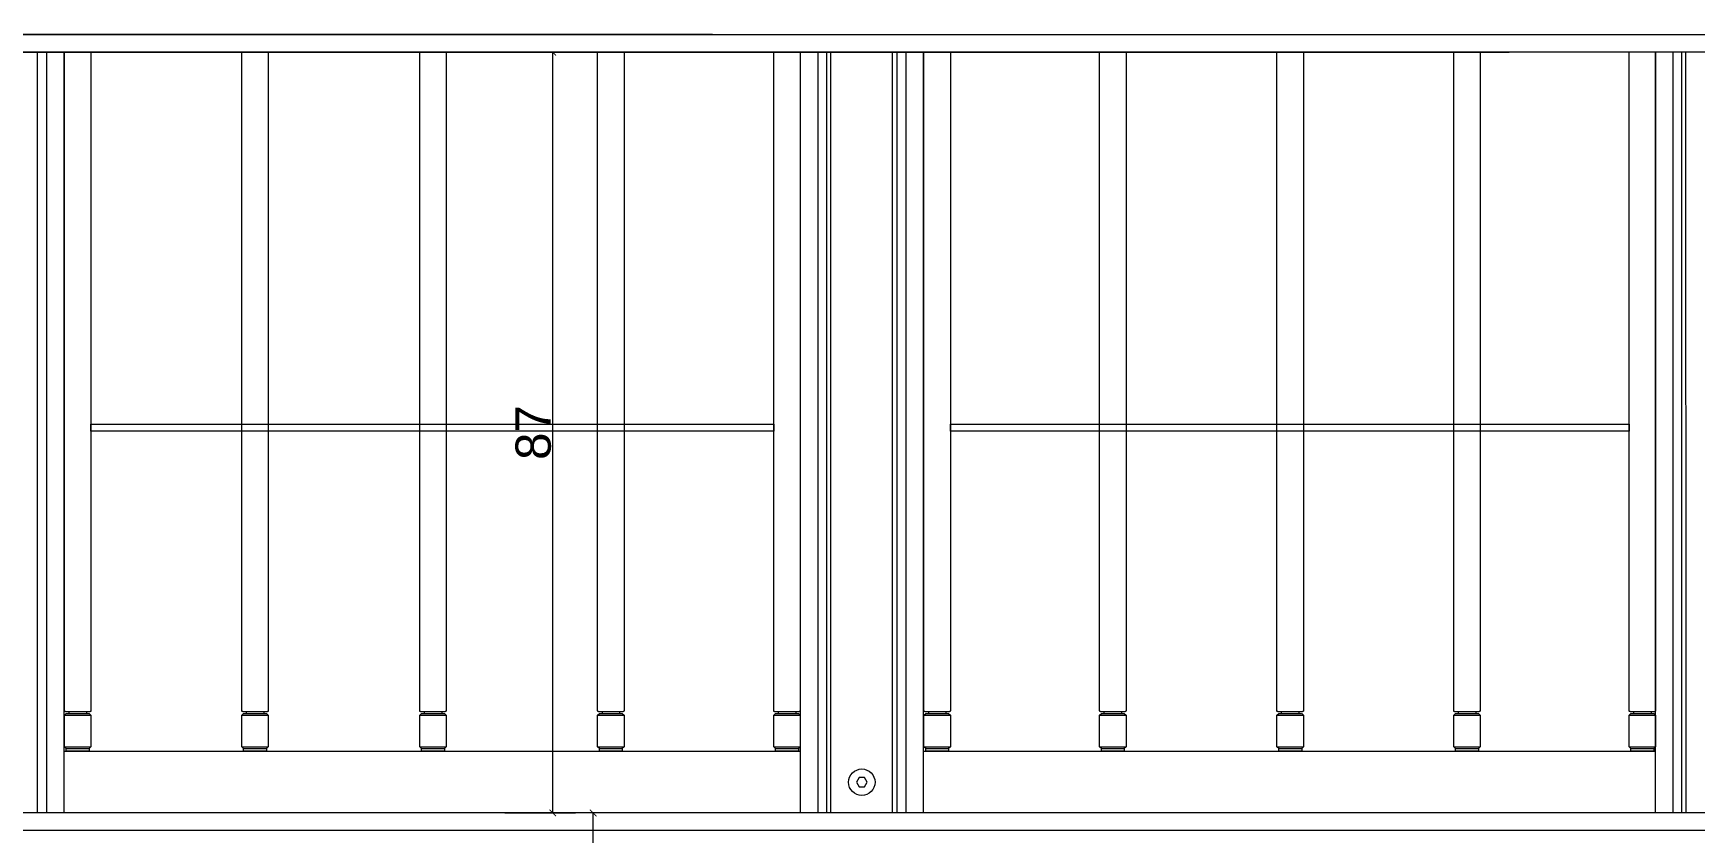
# Model space of a CAD drawing. Header units: millimetres. Extents: x 29001 to 40804, y -8833 to -5892.
# Drawn here: x 33163.9 to 33352.4, y -7012.4 to -6921.7 of the extents above; entities that cross this region are included whole.
import ezdxf
from ezdxf import colors
from ezdxf.entities.mleader import LeaderData, LeaderLine
from ezdxf.math import Vec2, Vec3

# ---------------------------------------------------------------- set-up
doc = ezdxf.new("R2010")
doc.units = ezdxf.units.MM
doc.layers.get('0').update_dxf_attribs({"lineweight": 0})
doc.layers.get('Defpoints').update_dxf_attribs({"lineweight": 0})
for name, color, linetype, lineweight in [('wipeout', 254, 'Continuous', 0), ('xxx_Auto_Duvar_Duvar Gorunus 01', 253, 'Continuous', 0), ('xxx_Auto_Kaplama_Ahşap', 34, 'Continuous', 0), ('xxx_Auto_Kaplama_Cam', 190, 'Continuous', 0), ('xxx_Auto_Kaplama_Mermer', 23, 'Continuous', 0), ('xxx_Auto_Kaplama_Mermer Tarama', 45, 'Continuous', 0), ('xxx_Auto_Konstruksiyon_Metal', 141, 'Continuous', 0), ('xxx_Auto_Mobilya_Metal', 132, 'Continuous', 0), ('xxx_Auto_Olcu_Ic', 33, 'Continuous', 0), ('xxx_Auto_Yardimci_Yazi', 7, 'Continuous', 0)]:
    doc.layers.add(name, color=color, linetype=linetype, lineweight=lineweight)
doc.styles.add('AUTOBAN', font='')
doc.styles.add('narrow', font='ARIALN.TTF', dxfattribs={"height": 4})
doc.styles.get('AUTOBAN').set_extended_font_data('Helvetica Normal Tr')
doc.dimstyles.new('AUTO_DIM_1-20', dxfattribs={"dimtxt": 4, "dimasz": 0.75, "dimexe": 2, "dimexo": 10, "dimgap": 0.2, "dimtad": 1, "dimdec": 0, "dimrnd": 0.5, "dimdsep": 46, "dimtxsty": 'AUTOBAN', "dimblk": 'ARCHTICK', "dimcen": 2, "dimclrd": 256, "dimclre": 256, "dimclrt": 256, "dimadec": 0, "dimazin": 0, "dimtfac": 1, "dimtdec": 0, "dimtix": 1, "dimtofl": 0, "dimtmove": 1, "dimatfit": 3, "dimfxl": 1, "dimtolj": 1, "dimtzin": 0, "dimlwd": -1, "dimlwe": -1, "dimarcsym": 0})

# ---------------------------------------------------------------- blocks, each defined once
blk = doc.blocks.new('havşabaş')
at = {"linetype": 'Continuous'}
blk.add_wipeout([(0, 1.5), (-0.09, 1.5), (-0.19, 1.49), (-0.28, 1.47), (-0.37, 1.45), (-0.46, 1.43), (-0.55, 1.39), (-0.64, 1.36), (-0.72, 1.31), (-0.8, 1.27), (-0.88, 1.21), (-0.96, 1.16), (-1.03, 1.09), (-1.09, 1.03), (-1.16, 0.96), (-1.21, 0.88), (-1.27, 0.8), (-1.31, 0.72), (-1.36, 0.64), (-1.39, 0.55), (-1.43, 0.46), (-1.45, 0.37), (-1.47, 0.28), (-1.49, 0.19), (-1.5, 0.09), (-1.5, 0), (-1.5, -0.09), (-1.49, -0.19), (-1.47, -0.28), (-1.45, -0.37), (-1.43, -0.46), (-1.39, -0.55), (-1.36, -0.64), (-1.31, -0.72), (-1.27, -0.8), (-1.21, -0.88), (-1.16, -0.96), (-1.09, -1.03), (-1.03, -1.09), (-0.96, -1.16), (-0.88, -1.21), (-0.8, -1.27), (-0.72, -1.31), (-0.64, -1.36), (-0.55, -1.39), (-0.46, -1.43), (-0.37, -1.45), (-0.28, -1.47), (-0.19, -1.49), (-0.09, -1.5), (0, -1.5), (0.09, -1.5), (0.19, -1.49), (0.28, -1.47), (0.37, -1.45), (0.46, -1.43), (0.55, -1.39), (0.64, -1.36), (0.72, -1.31), (0.8, -1.27), (0.88, -1.21), (0.96, -1.16), (1.03, -1.09), (1.09, -1.03), (1.16, -0.96), (1.21, -0.88), (1.27, -0.8), (1.31, -0.72), (1.36, -0.64), (1.39, -0.55), (1.43, -0.46), (1.45, -0.37), (1.47, -0.28), (1.49, -0.19), (1.5, -0.09), (1.5, 0), (1.5, 0.09), (1.49, 0.19), (1.47, 0.28), (1.45, 0.37), (1.43, 0.46), (1.39, 0.55), (1.36, 0.64), (1.31, 0.72), (1.27, 0.8), (1.21, 0.88), (1.16, 0.96), (1.09, 1.03), (1.03, 1.09), (0.96, 1.16), (0.88, 1.21), (0.8, 1.27), (0.72, 1.31), (0.64, 1.36), (0.55, 1.39), (0.46, 1.43), (0.37, 1.45), (0.28, 1.47), (0.19, 1.49), (0.09, 1.5)], dxfattribs=at).dxf.layer = 'wipeout'
at = {"layer": 'xxx_Auto_Konstruksiyon_Metal', "linetype": 'Continuous'}
blk.add_lwpolyline([(-0.3, 0.52), (-0.6, 0), (-0.3, -0.52), (0.3, -0.52), (0.6, 0), (0.3, 0.52)], close=True, dxfattribs=at)
blk.add_circle((0, 0), 1.5, dxfattribs=at)
blk = doc.blocks.new('dıuherf')
at = {"layer": 'xxx_Auto_Mobilya_Metal', "color": 253, "true_color": 0xa3a4a2}
for p, q in [((-1.3, 183.7), (-1.5, 183.5)), ((-1.5, 183.5), (-1.5, 179.9)), ((-1.3, 184), (-1.3, 183.7)), ((-1.3, 183.7), (1.3, 183.7)), ((1.3, 183.7), (1.3, 184)), ((1.5, 183.5), (1.3, 183.7)), ((1.5, 179.9), (1.5, 183.5)), ((-1.5, 179.9), (-1.3, 179.7)), ((-1.5, 179.4), (-1.5, 92)), ((-1.4, 179.5), (1.4, 179.5)), ((-1, 179.5), (-1, 179.7)), ((1, 179.5), (1, 179.7)), ((1.3, 179.7), (1.5, 179.9)), ((1.5, 92), (1.5, 179.4)), ((-1.5, 4.6), (-1.5, 92)), ((1.5, 92), (1.5, 4.6)), ((-1.5, 4.1), (-1.3, 4.3)), ((-1.5, 0.5), (-1.5, 4.1)), ((-1.4, 4.5), (1.4, 4.5)), ((-1, 4.5), (-1, 4.3)), ((1, 4.5), (1, 4.3)), ((1.3, 4.3), (1.5, 4.1)), ((1.5, 4.1), (1.5, 0.5)), ((-1.3, 0.3), (-1.5, 0.5)), ((-1.3, 0), (-1.3, 0.3)), ((-1.3, 0.3), (1.3, 0.3)), ((1.5, 0.5), (1.3, 0.3)), ((1.3, 0.3), (1.3, 0))]:
    blk.add_line(p, q, dxfattribs=at)
for points in [[(-1.5, 183.5), (-1.5, 183.5), (-1.5, 183.5), (-1.48, 183.5), (0.02, 183.5), (1.45, 183.5), (1.5, 183.5)], [(-1.5, 179.9), (-1.5, 179.9), (-1.5, 179.9), (-1.48, 179.9), (0.02, 179.9), (1.45, 179.9), (1.5, 179.9)], [(-1.5, 4.1), (-1.5, 4.1), (-1.5, 4.1), (-1.48, 4.1), (0.02, 4.1), (1.45, 4.1), (1.5, 4.1)], [(-1.5, 0.5), (-1.5, 0.5), (-1.5, 0.5), (-1.48, 0.5), (0.02, 0.5), (1.45, 0.5), (1.5, 0.5)]]:
    blk.add_rational_spline(points, [0.982266230892, 0.990847086912, 1, 0.707106781187, 1, 0.716259694274, 0.982266230892], degree=2, knots=[1.978172, 1.978172, 1.978172, 2.041984, 2.041984, 4.083967, 4.083967, 6.062139, 6.062139, 6.062139], dxfattribs=at)
for points, knots in [([(1.3, 184), (1.31, 184), (1.17, 184), (0.93, 184), (0.69, 184), (0.35, 184), (0.01, 184), (-0.33, 184), (-0.67, 184), (-0.91, 184), (-1.15, 184), (-1.3, 184), (-1.3, 184)], [-6.125951, -6.125951, -6.125951, -6.125951, -5.104959, -5.104959, -5.104959, -4.083967, -4.083967, -4.083967, -3.062976, -3.062976, -3.062976, -2.041984, -2.041984, -2.041984, -2.041984]), ([(-1.3, 183.7), (-1.3, 183.7), (-1.3, 183.7), (-1.3, 183.7), (-1.3, 183.7), (-1.3, 183.7), (-1.3, 183.7)], [-2.0929475, -2.0929475, -2.0929475, -2.0929475, -2.0419837, -2.0419837, -2.0419837, -1.9781717, -1.9781717, -1.9781717, -1.9781717]), ([(-1.4, 179.5), (-1.41, 179.5), (-1.42, 179.5), (-1.45, 179.49), (-1.48, 179.46), (-1.5, 179.43), (-1.5, 179.4)], [0, 0, 0, 0, 0.02588, 0.0396533, 0.0784438, 0.15698, 0.15698, 0.15698, 0.15698]), ([(-1.3, 179.7), (-1.3, 179.7), (-1.3, 179.7), (-1.3, 179.7), (-1.3, 179.7), (-1.01, 179.7), (-0.33, 179.7), (0.01, 179.7), (0.35, 179.7), (1.01, 179.7), (1.29, 179.7), (1.3, 179.7)], [1.978172, 1.978172, 1.978172, 1.978172, 2.041984, 2.041984, 2.041984, 3.062976, 4.083967, 4.083967, 4.083967, 5.104959, 6.062139, 6.062139, 6.062139, 6.062139]), ([(1.5, 179.4), (1.5, 179.41), (1.5, 179.42), (1.49, 179.44), (1.47, 179.47), (1.45, 179.49), (1.42, 179.5), (1.41, 179.5), (1.4, 179.5)], [0, 0, 0, 0, 0.019704, 0.0392382, 0.0785361, 0.1173267, 0.1310999, 0.15698, 0.15698, 0.15698, 0.15698]), ([(-1.4, 4.5), (-1.41, 4.5), (-1.42, 4.5), (-1.45, 4.51), (-1.48, 4.54), (-1.5, 4.57), (-1.5, 4.6)], [0, 0, 0, 0, 0.02588, 0.0396533, 0.0784438, 0.15698, 0.15698, 0.15698, 0.15698]), ([(-1.3, 4.3), (-1.3, 4.3), (-1.3, 4.3), (-1.3, 4.3), (-1.3, 4.3), (-1.01, 4.3), (-0.33, 4.3), (0.01, 4.3), (0.35, 4.3), (1.01, 4.3), (1.29, 4.3), (1.3, 4.3)], [1.978172, 1.978172, 1.978172, 1.978172, 2.041984, 2.041984, 2.041984, 3.062976, 4.083967, 4.083967, 4.083967, 5.104959, 6.062139, 6.062139, 6.062139, 6.062139]), ([(1.5, 4.6), (1.5, 4.59), (1.5, 4.58), (1.49, 4.56), (1.47, 4.53), (1.45, 4.51), (1.42, 4.5), (1.41, 4.5), (1.4, 4.5)], [0, 0, 0, 0, 0.019704, 0.0392382, 0.0785361, 0.1173267, 0.1310999, 0.15698, 0.15698, 0.15698, 0.15698]), ([(-1.3, 0.3), (-1.3, 0.3), (-1.3, 0.3), (-1.3, 0.3), (-1.3, 0.3), (-1.3, 0.3), (-1.3, 0.3)], [-2.0929475, -2.0929475, -2.0929475, -2.0929475, -2.0419837, -2.0419837, -2.0419837, -1.9781717, -1.9781717, -1.9781717, -1.9781717]), ([(1.3, 0), (1.31, 0), (1.17, 0), (0.93, 0), (0.69, 0), (0.35, 0), (0.01, 0), (-0.33, 0), (-0.67, 0), (-0.91, 0), (-1.15, 0), (-1.3, 0), (-1.3, 0)], [-6.125951, -6.125951, -6.125951, -6.125951, -5.104959, -5.104959, -5.104959, -4.083967, -4.083967, -4.083967, -3.062976, -3.062976, -3.062976, -2.041984, -2.041984, -2.041984, -2.041984])]:
    blk.add_open_spline(points, degree=3, knots=knots, dxfattribs=at)
for points in [[(-1.5, 179.5), (-1.5, 179.5), (-1.5, 179.5)], [(-1.5, 4.5), (-1.5, 4.5), (-1.5, 4.5)]]:
    blk.add_rational_spline(points, [0.982266230892, 0.989774485875, 0.997720722747], degree=2, dxfattribs=at)
blk = doc.blocks.new('metal boru')
blk.add_wipeout([(-1.3, 184), (-1.3, 183.7), (-1.5, 183.5), (-1.5, 179.9), (-1.3, 179.7), (-1, 179.7), (-1, 179.5), (-1.4, 179.5), (-1.47, 179.47), (-1.5, 179.4), (-1.5, 4.6), (-1.47, 4.53), (-1.4, 4.5), (-1, 4.5), (-1, 4.3), (-1.3, 4.3), (-1.5, 4.1), (-1.5, 0.5), (-1.3, 0.3), (-1.3, 0), (1.3, 0), (1.3, 0.3), (1.5, 0.5), (1.5, 4.1), (1.3, 4.3), (1, 4.3), (1, 4.5), (1.4, 4.5), (1.44, 4.51), (1.46, 4.52), (1.49, 4.56), (1.5, 4.6), (1.5, 179.4), (1.47, 179.47), (1.4, 179.5), (1, 179.5), (1, 179.7), (1.3, 179.7), (1.5, 179.9), (1.5, 183.5), (1.3, 183.7), (1.3, 184)]).dxf.layer = 'wipeout'
at = {"layer": 'xxx_Auto_Mobilya_Metal'}
for p, q in [((-1.3, 183.7), (-1.5, 183.5)), ((-1.5, 183.5), (-1.5, 179.9)), ((-1.3, 184), (-1.3, 183.7)), ((-1.3, 183.7), (1.3, 183.7)), ((1.3, 183.7), (1.3, 184)), ((1.5, 183.5), (1.3, 183.7)), ((1.5, 179.9), (1.5, 183.5)), ((-1.5, 179.9), (-1.3, 179.7)), ((-1.5, 179.4), (-1.5, 92)), ((-1.4, 179.5), (1.4, 179.5)), ((-1, 179.5), (-1, 179.7)), ((1, 179.5), (1, 179.7)), ((1.3, 179.7), (1.5, 179.9)), ((1.5, 92), (1.5, 179.4)), ((-1.5, 4.6), (-1.5, 92)), ((1.5, 92), (1.5, 4.6)), ((-1.5, 4.1), (-1.3, 4.3)), ((-1.5, 0.5), (-1.5, 4.1)), ((-1.4, 4.5), (1.4, 4.5)), ((-1, 4.5), (-1, 4.3)), ((1, 4.5), (1, 4.3)), ((1.3, 4.3), (1.5, 4.1)), ((1.5, 4.1), (1.5, 0.5)), ((-1.3, 0.3), (-1.5, 0.5)), ((-1.3, 0), (-1.3, 0.3)), ((-1.3, 0.3), (1.3, 0.3)), ((1.5, 0.5), (1.3, 0.3)), ((1.3, 0.3), (1.3, 0))]:
    blk.add_line(p, q, dxfattribs=at)
for points in [[(-1.5, 183.5), (-1.5, 183.5), (-1.5, 183.5), (-1.48, 183.5), (0.02, 183.5), (1.45, 183.5), (1.5, 183.5)], [(-1.5, 179.9), (-1.5, 179.9), (-1.5, 179.9), (-1.48, 179.9), (0.02, 179.9), (1.45, 179.9), (1.5, 179.9)], [(-1.5, 4.1), (-1.5, 4.1), (-1.5, 4.1), (-1.48, 4.1), (0.02, 4.1), (1.45, 4.1), (1.5, 4.1)], [(-1.5, 0.5), (-1.5, 0.5), (-1.5, 0.5), (-1.48, 0.5), (0.02, 0.5), (1.45, 0.5), (1.5, 0.5)]]:
    blk.add_rational_spline(points, [0.982266230892, 0.990847086912, 1, 0.707106781187, 1, 0.716259694274, 0.982266230892], degree=2, knots=[1.978172, 1.978172, 1.978172, 2.041984, 2.041984, 4.083967, 4.083967, 6.062139, 6.062139, 6.062139], dxfattribs=at)
for points, knots in [([(1.3, 184), (1.31, 184), (1.17, 184), (0.93, 184), (0.69, 184), (0.35, 184), (0.01, 184), (-0.33, 184), (-0.67, 184), (-0.91, 184), (-1.15, 184), (-1.3, 184), (-1.3, 184)], [-6.125951, -6.125951, -6.125951, -6.125951, -5.104959, -5.104959, -5.104959, -4.083967, -4.083967, -4.083967, -3.062976, -3.062976, -3.062976, -2.041984, -2.041984, -2.041984, -2.041984]), ([(-1.3, 183.7), (-1.3, 183.7), (-1.3, 183.7), (-1.3, 183.7), (-1.3, 183.7), (-1.3, 183.7), (-1.3, 183.7)], [-2.0929475, -2.0929475, -2.0929475, -2.0929475, -2.0419837, -2.0419837, -2.0419837, -1.9781717, -1.9781717, -1.9781717, -1.9781717]), ([(-1.4, 179.5), (-1.41, 179.5), (-1.42, 179.5), (-1.45, 179.49), (-1.48, 179.46), (-1.5, 179.43), (-1.5, 179.4)], [0, 0, 0, 0, 0.02588, 0.0396533, 0.0784438, 0.15698, 0.15698, 0.15698, 0.15698]), ([(-1.3, 179.7), (-1.3, 179.7), (-1.3, 179.7), (-1.3, 179.7), (-1.3, 179.7), (-1.01, 179.7), (-0.33, 179.7), (0.01, 179.7), (0.35, 179.7), (1.01, 179.7), (1.29, 179.7), (1.3, 179.7)], [1.978172, 1.978172, 1.978172, 1.978172, 2.041984, 2.041984, 2.041984, 3.062976, 4.083967, 4.083967, 4.083967, 5.104959, 6.062139, 6.062139, 6.062139, 6.062139]), ([(1.5, 179.4), (1.5, 179.41), (1.5, 179.42), (1.49, 179.44), (1.47, 179.47), (1.45, 179.49), (1.42, 179.5), (1.41, 179.5), (1.4, 179.5)], [0, 0, 0, 0, 0.019704, 0.0392382, 0.0785361, 0.1173267, 0.1310999, 0.15698, 0.15698, 0.15698, 0.15698]), ([(-1.4, 4.5), (-1.41, 4.5), (-1.42, 4.5), (-1.45, 4.51), (-1.48, 4.54), (-1.5, 4.57), (-1.5, 4.6)], [0, 0, 0, 0, 0.02588, 0.0396533, 0.0784438, 0.15698, 0.15698, 0.15698, 0.15698]), ([(-1.3, 4.3), (-1.3, 4.3), (-1.3, 4.3), (-1.3, 4.3), (-1.3, 4.3), (-1.01, 4.3), (-0.33, 4.3), (0.01, 4.3), (0.35, 4.3), (1.01, 4.3), (1.29, 4.3), (1.3, 4.3)], [1.978172, 1.978172, 1.978172, 1.978172, 2.041984, 2.041984, 2.041984, 3.062976, 4.083967, 4.083967, 4.083967, 5.104959, 6.062139, 6.062139, 6.062139, 6.062139]), ([(1.5, 4.6), (1.5, 4.59), (1.5, 4.58), (1.49, 4.56), (1.47, 4.53), (1.45, 4.51), (1.42, 4.5), (1.41, 4.5), (1.4, 4.5)], [0, 0, 0, 0, 0.019704, 0.0392382, 0.0785361, 0.1173267, 0.1310999, 0.15698, 0.15698, 0.15698, 0.15698]), ([(-1.3, 0.3), (-1.3, 0.3), (-1.3, 0.3), (-1.3, 0.3), (-1.3, 0.3), (-1.3, 0.3), (-1.3, 0.3)], [-2.0929475, -2.0929475, -2.0929475, -2.0929475, -2.0419837, -2.0419837, -2.0419837, -1.9781717, -1.9781717, -1.9781717, -1.9781717]), ([(1.3, 0), (1.31, 0), (1.17, 0), (0.93, 0), (0.69, 0), (0.35, 0), (0.01, 0), (-0.33, 0), (-0.67, 0), (-0.91, 0), (-1.15, 0), (-1.3, 0), (-1.3, 0)], [-6.125951, -6.125951, -6.125951, -6.125951, -5.104959, -5.104959, -5.104959, -4.083967, -4.083967, -4.083967, -3.062976, -3.062976, -3.062976, -2.041984, -2.041984, -2.041984, -2.041984])]:
    blk.add_open_spline(points, degree=3, knots=knots, dxfattribs=at)
for points in [[(-1.5, 179.5), (-1.5, 179.5), (-1.5, 179.5)], [(-1.5, 4.5), (-1.5, 4.5), (-1.5, 4.5)]]:
    blk.add_rational_spline(points, [0.982266230892, 0.989774485875, 0.997720722747], degree=2, dxfattribs=at)
blk = doc.blocks.new('ÖN GÖRÜNÜŞ')
at = {"layer": 'xxx_Auto_Kaplama_Ahşap'}
blk.add_lwpolyline([(107410.25, 22515.8), (106894.75, 22515.8)], dxfattribs=at)
at = {"layer": 'xxx_Auto_Kaplama_Mermer'}
blk.add_lwpolyline([(107410.75, 22517.8), (106894.75, 22517.8), (106894.75, 22515.8), (106895.25, 22515.8)], dxfattribs=at)
blk = doc.blocks.new('_Dot')
at = {"color": 0, "linetype": 'ByBlock', "lineweight": -2}
blk.add_line((-0.5, 0), (-1, 0), dxfattribs=at)
at = {"color": 0, "linetype": 'ByBlock', "const_width": 0.5}
blk.add_lwpolyline([(-0.25, 0, 1), (0.25, 0, 1)], format="xyb", close=True, dxfattribs=at)
blk = doc.blocks.new('_ArchTick')
at = {"color": 0, "linetype": 'ByBlock', "const_width": 0.15}
blk.add_lwpolyline([(-0.5, -0.5), (0.5, 0.5)], dxfattribs=at)
blk = doc.blocks.new('*D154')
at = {"layer": 'Defpoints', "color": 0, "transparency": 16777216}
for p in [(33227.43, -7010.16), (33227.43, -7010.16), (33227.43, -7110.16)]:
    blk.add_point(p, dxfattribs=at)
at = {"layer": 'xxx_Auto_Olcu_Ic', "transparency": 16777216}
for p, q in [((33217.43, -7010.16), (33225.43, -7010.16)), ((33227.43, -7110.16), (33227.43, -7010.16)), ((33237.43, -7110.16), (33229.43, -7110.16))]:
    blk.add_line(p, q, dxfattribs=at)
at = {"layer": 'xxx_Auto_Olcu_Ic', "transparency": 16777216, "xscale": 0.75, "yscale": 0.75, "zscale": 0.75}
for p, rotation in [((33227.43, -7010.16), 90), ((33227.43, -7110.16), 270)]:
    blk.add_blockref('_ArchTick', p, dxfattribs=dict(at, rotation=rotation))
at = {"layer": 'xxx_Auto_Olcu_Ic', "transparency": 16777216, "insert": (33225.23, -7060.16), "char_height": 4, "attachment_point": 5, "rotation": 90, "style": 'AUTOBAN'}
blk.add_mtext('\\A1;100', dxfattribs=at)
blk = doc.blocks.new('*D155')
at = {"layer": 'Defpoints', "color": 0, "transparency": 16777216}
for p in [(33222.85, -6923.82), (33227.43, -6923.82, -45.35), (33227.43, -7010.16)]:
    blk.add_point(p, dxfattribs=at)
at = {"layer": 'xxx_Auto_Olcu_Ic', "transparency": 16777216}
for p, q in [((33217.43, -6923.82), (33220.85, -6923.82)), ((33222.85, -7010.16), (33222.85, -6923.82)), ((33217.43, -7010.16), (33220.85, -7010.16))]:
    blk.add_line(p, q, dxfattribs=at)
at = {"layer": 'xxx_Auto_Olcu_Ic', "transparency": 16777216, "xscale": 0.75, "yscale": 0.75, "zscale": 0.75}
for p, rotation in [((33222.85, -6923.82), 90), ((33222.85, -7010.16), 270)]:
    blk.add_blockref('_ArchTick', p, dxfattribs=dict(at, rotation=rotation))
at = {"layer": 'xxx_Auto_Olcu_Ic', "transparency": 16777216, "insert": (33220.65, -6966.99), "char_height": 4, "attachment_point": 5, "rotation": 90, "style": 'AUTOBAN'}
blk.add_mtext('\\A1;87', dxfattribs=at)
blk = doc.blocks.new('*D156')
at = {"layer": 'Defpoints', "color": 0, "transparency": 16777216}
for p in [(33222.85, -6749.96), (33227.43, -6749.96), (33227.43, -6923.82, -45.35)]:
    blk.add_point(p, dxfattribs=at)
at = {"layer": 'xxx_Auto_Olcu_Ic', "transparency": 16777216}
for p, q in [((33217.43, -6749.96), (33220.85, -6749.96)), ((33222.85, -6923.82), (33222.85, -6749.96)), ((33217.43, -6923.82), (33220.85, -6923.82))]:
    blk.add_line(p, q, dxfattribs=at)
at = {"layer": 'xxx_Auto_Olcu_Ic', "transparency": 16777216, "xscale": 0.75, "yscale": 0.75, "zscale": 0.75}
for p, rotation in [((33222.85, -6749.96), 90), ((33222.85, -6923.82), 270)]:
    blk.add_blockref('_ArchTick', p, dxfattribs=dict(at, rotation=rotation))
at = {"layer": 'xxx_Auto_Olcu_Ic', "transparency": 16777216, "insert": (33220.65, -6836.89), "char_height": 4, "attachment_point": 5, "rotation": 90, "style": 'AUTOBAN'}
blk.add_mtext('\\A1;174', dxfattribs=at)
blk = doc.blocks.new('ön gö bard')
blk.add_wipeout([(-315.91, 34.24), (-316, 34.05), (-316, 17), (0, 17), (0, 34.3), (-315.75, 34.3)]).translate(0, 0, 0).dxf.layer = 'wipeout'
for p, q in [((-283.6, 17, -0.02), (-192.07, 17)), ((-231.35, 17), (-83.53, 17)), ((-123, 17), (-194.61, 17)), ((-34.01, 17), (-123, 17))]:
    blk.add_line(p, q)
at = {"layer": 'xxx_Auto_Konstruksiyon_Metal'}
blk.add_line((-173.94, 19, -0.02), (-316, 19), dxfattribs=at)
blk.add_lwpolyline([(-316, 19), (0, 19), (0, 17), (-316, 17)], close=True, dxfattribs=at)

msp = doc.modelspace()

# ---------------------------------------------------------------- linework, layer by layer
at = {"layer": 'xxx_Auto_Duvar_Duvar Gorunus 01', "linetype": 'Continuous'}
for p, q in [((33250.92, -6819.16, 0.8), (33250.92, -7010.16, -7.97)), ((33347.94, -6819.16, 0.8), (33347.94, -7010.16, -7.97))]:
    msp.add_line(p, q, dxfattribs=at)
at = {"layer": 'xxx_Auto_Kaplama_Ahşap'}
for p, q in [((33164.4, -7010.16, -8.46), (33164.4, -6816.16, -4.31)), ((33252.92, -6817.16, 0.83), (33252.92, -7010.16, -7.9)), ((33253.92, -6816.16, 0.84), (33253.92, -7010.16, -7.87)), ((33254.42, -7010.16, -8.7), (33254.42, -6815.66, -4.14)), ((33261.92, -7010.16, -8.79), (33261.92, -6816.16, -4.64)), ((33349.94, -6817.16, 0.83), (33349.94, -7010.16, -7.9)), ((33350.94, -6816.16, 0.84), (33350.94, -7010.16, -7.87)), ((33351.44, -7010.16, -8.7), (33351.43, -6815.66, -4.14)), ((33167.4, -7010.16, -7.88), (33167.4, -6819.07, -0.38)), ((33264.92, -7010.16, -8.21), (33264.92, -6819.07, -0.71))]:
    msp.add_line(p, q, dxfattribs=at)
for points, elevation in [([(33165.4, -6817.16), (33165.4, -7010.16)], -9.29), ([(33261.42, -7010.16), (33261.42, -6815.66)], -9.62), ([(33262.92, -6817.16), (33262.92, -7010.16)], -9.62)]:
    msp.add_lwpolyline(points, dxfattribs=dict(at, elevation=elevation))
for points, elevation in [([(33167.4, -7003.16), (33250.92, -7003.16), (33250.92, -7010.16), (33167.4, -7010.16)], 2.37), ([(33264.92, -7003.16), (33347.94, -7003.16), (33347.94, -7010.16), (33264.92, -7010.16)], -7.94)]:
    msp.add_lwpolyline(points, close=True, dxfattribs=dict(at, elevation=elevation))
at = {"layer": 'xxx_Auto_Kaplama_Mermer Tarama'}
for points, weights in [([(33167.45, -6998.66), (33167.45, -6998.66), (33167.45, -6998.66)], [0.982266230892, 0.989774485875, 0.997720722747]), ([(33167.45, -6999.06), (33167.45, -6999.06), (33167.45, -6999.06)], [0.982266230892, 0.990847086912, 1]), ([(33167.45, -6999.06), (33167.47, -6999.06), (33168.97, -6999.06)], [1, 0.707106781187, 1]), ([(33168.97, -6999.06), (33170.4, -6999.06), (33170.45, -6999.06)], [1, 0.716259694274, 0.982266230892]), ([(33247.92, -6998.66), (33247.92, -6998.66), (33247.92, -6998.66)], [0.982266230892, 0.989774485875, 0.997720722747]), ([(33247.92, -6999.06), (33247.92, -6999.06), (33247.92, -6999.06)], [0.982266230892, 0.990847086912, 1]), ([(33247.92, -6999.06), (33247.94, -6999.06), (33249.44, -6999.06)], [1, 0.707106781187, 1]), ([(33249.44, -6999.06), (33250.87, -6999.06), (33250.92, -6999.06)], [1, 0.716259694274, 0.982266230892]), ([(33264.98, -6998.66), (33264.97, -6998.66), (33264.97, -6998.66)], [0.982266230892, 0.989774485875, 0.997720722747]), ([(33264.98, -6999.06), (33264.97, -6999.06), (33264.97, -6999.06)], [0.982266230892, 0.990847086912, 1]), ([(33264.97, -6999.06), (33264.99, -6999.06), (33266.49, -6999.06)], [1, 0.707106781187, 1]), ([(33266.49, -6999.06), (33267.92, -6999.06), (33267.97, -6999.06)], [1, 0.716259694274, 0.982266230892]), ([(33344.99, -6998.66), (33344.99, -6998.66), (33344.99, -6998.66)], [0.982266230892, 0.989774485875, 0.997720722747]), ([(33344.99, -6999.06), (33344.99, -6999.06), (33344.99, -6999.06)], [0.982266230892, 0.990847086912, 1]), ([(33344.99, -6999.06), (33345, -6999.06), (33346.5, -6999.06)], [1, 0.707106781187, 1]), ([(33346.5, -6999.06), (33347.94, -6999.06), (33347.99, -6999.06)], [1, 0.716259694274, 0.982266230892]), ([(33167.45, -7002.66), (33167.45, -7002.66), (33167.45, -7002.66)], [0.982266230892, 0.990847086912, 1]), ([(33167.45, -7002.66), (33167.47, -7002.66), (33168.97, -7002.66)], [1, 0.707106781187, 1]), ([(33168.97, -7002.66), (33170.4, -7002.66), (33170.45, -7002.66)], [1, 0.716259694274, 0.982266230892]), ([(33247.92, -7002.66), (33247.92, -7002.66), (33247.92, -7002.66)], [0.982266230892, 0.990847086912, 1]), ([(33247.92, -7002.66), (33247.94, -7002.66), (33249.44, -7002.66)], [1, 0.707106781187, 1]), ([(33249.44, -7002.66), (33250.87, -7002.66), (33250.92, -7002.66)], [1, 0.716259694274, 0.982266230892]), ([(33264.98, -7002.66), (33264.97, -7002.66), (33264.97, -7002.66)], [0.982266230892, 0.990847086912, 1]), ([(33264.97, -7002.66), (33264.99, -7002.66), (33266.49, -7002.66)], [1, 0.707106781187, 1]), ([(33266.49, -7002.66), (33267.92, -7002.66), (33267.97, -7002.66)], [1, 0.716259694274, 0.982266230892]), ([(33344.99, -7002.66), (33344.99, -7002.66), (33344.99, -7002.66)], [0.982266230892, 0.990847086912, 1]), ([(33344.99, -7002.66), (33345, -7002.66), (33346.5, -7002.66)], [1, 0.707106781187, 1]), ([(33346.5, -7002.66), (33347.94, -7002.66), (33347.99, -7002.66)], [1, 0.716259694274, 0.982266230892])]:
    msp.add_rational_spline(points, weights, degree=2, dxfattribs=at)
for points in [[(33167.65, -6998.86), (33167.65, -6998.86), (33167.65, -6998.86), (33167.65, -6998.86)], [(33248.12, -6998.86), (33248.12, -6998.86), (33248.12, -6998.86), (33248.12, -6998.86)], [(33265.17, -6998.86), (33265.17, -6998.86), (33265.17, -6998.86), (33265.17, -6998.86)], [(33345.19, -6998.86), (33345.19, -6998.86), (33345.19, -6998.86), (33345.19, -6998.86)], [(33167.65, -7002.86), (33167.65, -7002.86), (33167.65, -7002.86), (33167.65, -7002.86)], [(33167.65, -7002.86), (33167.65, -7002.86), (33167.65, -7002.86), (33167.65, -7002.86)], [(33168.04, -7003.16), (33167.8, -7003.16), (33167.65, -7003.16), (33167.65, -7003.16)], [(33168.97, -7003.16), (33168.63, -7003.16), (33168.29, -7003.16), (33168.04, -7003.16)], [(33169.88, -7003.16), (33169.64, -7003.16), (33169.31, -7003.16), (33168.97, -7003.16)], [(33170.25, -7003.16), (33170.26, -7003.16), (33170.12, -7003.16), (33169.88, -7003.16)], [(33248.12, -7002.86), (33248.12, -7002.86), (33248.12, -7002.86), (33248.12, -7002.86)], [(33248.12, -7002.86), (33248.12, -7002.86), (33248.12, -7002.86), (33248.12, -7002.86)], [(33248.51, -7003.16), (33248.27, -7003.16), (33248.12, -7003.16), (33248.12, -7003.16)], [(33249.44, -7003.16), (33249.09, -7003.16), (33248.75, -7003.16), (33248.51, -7003.16)], [(33250.35, -7003.16), (33250.11, -7003.16), (33249.78, -7003.16), (33249.44, -7003.16)], [(33250.72, -7003.16), (33250.73, -7003.16), (33250.59, -7003.16), (33250.35, -7003.16)], [(33265.18, -7002.86), (33265.17, -7002.86), (33265.17, -7002.86), (33265.17, -7002.86)], [(33265.17, -7002.86), (33265.17, -7002.86), (33265.17, -7002.86), (33265.17, -7002.86)], [(33265.56, -7003.16), (33265.32, -7003.16), (33265.18, -7003.16), (33265.17, -7003.16)], [(33266.49, -7003.16), (33266.15, -7003.16), (33265.81, -7003.16), (33265.56, -7003.16)], [(33267.4, -7003.16), (33267.17, -7003.16), (33266.83, -7003.16), (33266.49, -7003.16)], [(33267.77, -7003.16), (33267.78, -7003.16), (33267.64, -7003.16), (33267.4, -7003.16)], [(33345.19, -7002.86), (33345.19, -7002.86), (33345.19, -7002.86), (33345.19, -7002.86)], [(33345.19, -7002.86), (33345.19, -7002.86), (33345.19, -7002.86), (33345.19, -7002.86)], [(33345.58, -7003.16), (33345.34, -7003.16), (33345.19, -7003.16), (33345.19, -7003.16)], [(33346.5, -7003.16), (33346.16, -7003.16), (33345.82, -7003.16), (33345.58, -7003.16)], [(33347.42, -7003.16), (33347.18, -7003.16), (33346.84, -7003.16), (33346.5, -7003.16)], [(33347.79, -7003.16), (33347.79, -7003.16), (33347.66, -7003.16), (33347.42, -7003.16)]]:
    msp.add_open_spline(points, degree=3, dxfattribs=at)
for points, knots in [([(33167.65, -6998.86), (33167.65, -6998.86), (33167.95, -6998.86), (33168.63, -6998.86), (33168.97, -6998.86)], [2.041984, 2.041984, 2.041984, 2.041984, 3.062976, 4.083967, 4.083967, 4.083967, 4.083967]), ([(33168.97, -6998.86), (33169.31, -6998.86), (33169.96, -6998.86), (33170.24, -6998.86), (33170.25, -6998.86)], [4.083967, 4.083967, 4.083967, 4.083967, 5.104959, 6.062139, 6.062139, 6.062139, 6.062139]), ([(33248.12, -6998.86), (33248.12, -6998.86), (33248.41, -6998.86), (33249.09, -6998.86), (33249.44, -6998.86)], [2.041984, 2.041984, 2.041984, 2.041984, 3.062976, 4.083967, 4.083967, 4.083967, 4.083967]), ([(33249.44, -6998.86), (33249.78, -6998.86), (33250.43, -6998.86), (33250.71, -6998.86), (33250.72, -6998.86)], [4.083967, 4.083967, 4.083967, 4.083967, 5.104959, 6.062139, 6.062139, 6.062139, 6.062139]), ([(33265.17, -6998.86), (33265.18, -6998.86), (33265.47, -6998.86), (33266.15, -6998.86), (33266.49, -6998.86)], [2.041984, 2.041984, 2.041984, 2.041984, 3.062976, 4.083967, 4.083967, 4.083967, 4.083967]), ([(33266.49, -6998.86), (33266.83, -6998.86), (33267.48, -6998.86), (33267.76, -6998.86), (33267.77, -6998.86)], [4.083967, 4.083967, 4.083967, 4.083967, 5.104959, 6.062139, 6.062139, 6.062139, 6.062139]), ([(33345.19, -6998.86), (33345.19, -6998.86), (33345.48, -6998.86), (33346.16, -6998.86), (33346.5, -6998.86)], [2.041984, 2.041984, 2.041984, 2.041984, 3.062976, 4.083967, 4.083967, 4.083967, 4.083967]), ([(33346.5, -6998.86), (33346.84, -6998.86), (33347.5, -6998.86), (33347.78, -6998.86), (33347.79, -6998.86)], [4.083967, 4.083967, 4.083967, 4.083967, 5.104959, 6.062139, 6.062139, 6.062139, 6.062139])]:
    msp.add_open_spline(points, degree=3, knots=knots, dxfattribs=at)
at = {"layer": 'xxx_Auto_Mobilya_Metal', "color": 253, "true_color": 0xa3a4a2}
for p, q in [((33207.75, -6998.56, 2.37), (33207.75, -6923.82, 2.37)), ((33210.75, -6923.76, 2.37), (33210.75, -6998.56, 2.37)), ((33305.02, -6998.56, 2.37), (33305.02, -6923.82, 2.37)), ((33308.03, -6923.82, 2.37), (33308.03, -6998.56, 2.37)), ((33207.75, -6999.06, 2.37), (33207.95, -6998.86, 2.37)), ((33207.75, -7002.66, 2.37), (33207.75, -6999.06, 2.37)), ((33207.85, -6998.66, 2.37), (33210.65, -6998.66, 2.37)), ((33208.25, -6998.66, 2.37), (33208.25, -6998.86, 2.37)), ((33210.25, -6998.66, 2.37), (33210.25, -6998.86, 2.37)), ((33210.55, -6998.86, 2.37), (33210.75, -6999.06, 2.37)), ((33210.75, -6999.06, 2.37), (33210.75, -7002.66, 2.37)), ((33305.02, -6999.06, 2.37), (33305.23, -6998.86, 2.37)), ((33305.02, -7002.66, 2.37), (33305.02, -6999.06, 2.37)), ((33305.13, -6998.66, 2.37), (33307.93, -6998.66, 2.37)), ((33305.52, -6998.66, 2.37), (33305.52, -6998.86, 2.37)), ((33307.52, -6998.66, 2.37), (33307.52, -6998.86, 2.37)), ((33307.83, -6998.86, 2.37), (33308.03, -6999.06, 2.37)), ((33308.03, -6999.06, 2.37), (33308.03, -7002.66, 2.37)), ((33207.95, -7002.86, 2.37), (33207.75, -7002.66, 2.37)), ((33207.95, -7003.16, 2.37), (33207.95, -7002.86, 2.37)), ((33207.95, -7002.86, 2.37), (33210.55, -7002.86, 2.37)), ((33210.75, -7002.66, 2.37), (33210.55, -7002.86, 2.37)), ((33210.55, -7002.86, 2.37), (33210.55, -7003.16, 2.37)), ((33305.23, -7002.86, 2.37), (33305.02, -7002.66, 2.37)), ((33305.23, -7003.16, 2.37), (33305.23, -7002.86, 2.37)), ((33305.23, -7002.86, 2.37), (33307.82, -7002.86, 2.37)), ((33308.03, -7002.66, 2.37), (33307.83, -7002.86, 2.37)), ((33307.83, -7002.86, 2.37), (33307.83, -7003.16, 2.37))]:
    msp.add_line(p, q, dxfattribs=at)
for points, knots in [([(33207.85, -6998.66, 2.37), (33207.84, -6998.66, 2.37), (33207.83, -6998.66, 2.37), (33207.81, -6998.65, 2.37), (33207.77, -6998.62, 2.37), (33207.75, -6998.59, 2.37), (33207.75, -6998.56, 2.37)], [0, 0, 0, 0, 0.02588, 0.0396533, 0.0784438, 0.15698, 0.15698, 0.15698, 0.15698]), ([(33207.95, -6998.86, 2.37), (33207.95, -6998.86, 2.37), (33207.95, -6998.86, 2.37), (33207.95, -6998.86, 2.37), (33207.95, -6998.86, 2.37), (33208.25, -6998.86, 2.37), (33208.93, -6998.86, 2.37), (33209.27, -6998.86, 2.37), (33209.61, -6998.86, 2.37), (33210.26, -6998.86, 2.37), (33210.54, -6998.86, 2.37), (33210.55, -6998.86, 2.37)], [1.978172, 1.978172, 1.978172, 1.978172, 2.041984, 2.041984, 2.041984, 3.062976, 4.083967, 4.083967, 4.083967, 5.104959, 6.062139, 6.062139, 6.062139, 6.062139]), ([(33210.75, -6998.56, 2.37), (33210.75, -6998.57, 2.37), (33210.75, -6998.58, 2.37), (33210.74, -6998.6, 2.37), (33210.73, -6998.63, 2.37), (33210.7, -6998.65, 2.37), (33210.68, -6998.66, 2.37), (33210.66, -6998.66, 2.37), (33210.65, -6998.66, 2.37)], [0, 0, 0, 0, 0.019704, 0.0392382, 0.0785361, 0.1173267, 0.1310999, 0.15698, 0.15698, 0.15698, 0.15698]), ([(33305.13, -6998.66, 2.37), (33305.12, -6998.66, 2.37), (33305.1, -6998.66, 2.37), (33305.08, -6998.65, 2.37), (33305.04, -6998.62, 2.37), (33305.02, -6998.59, 2.37), (33305.02, -6998.56, 2.37)], [0, 0, 0, 0, 0.02588, 0.0396533, 0.0784438, 0.15698, 0.15698, 0.15698, 0.15698]), ([(33305.23, -6998.86, 2.37), (33305.23, -6998.86, 2.37), (33305.22, -6998.86, 2.37), (33305.23, -6998.86, 2.37), (33305.23, -6998.86, 2.37), (33305.52, -6998.86, 2.37), (33306.2, -6998.86, 2.37), (33306.54, -6998.86, 2.37), (33306.88, -6998.86, 2.37), (33307.53, -6998.86, 2.37), (33307.81, -6998.86, 2.37), (33307.82, -6998.86, 2.37)], [1.978172, 1.978172, 1.978172, 1.978172, 2.041984, 2.041984, 2.041984, 3.062976, 4.083967, 4.083967, 4.083967, 5.104959, 6.062139, 6.062139, 6.062139, 6.062139]), ([(33308.03, -6998.56, 2.37), (33308.03, -6998.57, 2.37), (33308.02, -6998.58, 2.37), (33308.02, -6998.6, 2.37), (33308, -6998.63, 2.37), (33307.97, -6998.65, 2.37), (33307.95, -6998.66, 2.37), (33307.93, -6998.66, 2.37), (33307.93, -6998.66, 2.37)], [0, 0, 0, 0, 0.019704, 0.0392382, 0.0785361, 0.1173267, 0.1310999, 0.15698, 0.15698, 0.15698, 0.15698]), ([(33207.95, -7002.86, 2.37), (33207.95, -7002.86, 2.37), (33207.95, -7002.86, 2.37), (33207.95, -7002.86, 2.37), (33207.95, -7002.86, 2.37), (33207.95, -7002.86, 2.37), (33207.95, -7002.86, 2.37)], [-2.0929475, -2.0929475, -2.0929475, -2.0929475, -2.0419837, -2.0419837, -2.0419837, -1.9781717, -1.9781717, -1.9781717, -1.9781717]), ([(33210.55, -7003.16, 2.37), (33210.56, -7003.16, 2.37), (33210.42, -7003.16, 2.37), (33210.18, -7003.16, 2.37), (33209.94, -7003.16, 2.37), (33209.61, -7003.16, 2.37), (33209.27, -7003.16, 2.37), (33208.93, -7003.16, 2.37), (33208.59, -7003.16, 2.37), (33208.34, -7003.16, 2.37), (33208.1, -7003.16, 2.37), (33207.95, -7003.16, 2.37), (33207.95, -7003.16, 2.37)], [-6.125951, -6.125951, -6.125951, -6.125951, -5.104959, -5.104959, -5.104959, -4.083967, -4.083967, -4.083967, -3.062976, -3.062976, -3.062976, -2.041984, -2.041984, -2.041984, -2.041984]), ([(33305.23, -7002.86, 2.37), (33305.23, -7002.86, 2.37), (33305.23, -7002.86, 2.37), (33305.23, -7002.86, 2.37), (33305.22, -7002.86, 2.37), (33305.23, -7002.86, 2.37), (33305.23, -7002.86, 2.37)], [-2.0929475, -2.0929475, -2.0929475, -2.0929475, -2.0419837, -2.0419837, -2.0419837, -1.9781717, -1.9781717, -1.9781717, -1.9781717]), ([(33307.83, -7003.16, 2.37), (33307.83, -7003.16, 2.37), (33307.69, -7003.16, 2.37), (33307.45, -7003.16, 2.37), (33307.22, -7003.16, 2.37), (33306.88, -7003.16, 2.37), (33306.54, -7003.16, 2.37), (33306.2, -7003.16, 2.37), (33305.86, -7003.16, 2.37), (33305.62, -7003.16, 2.37), (33305.37, -7003.16, 2.37), (33305.23, -7003.16, 2.37), (33305.23, -7003.16, 2.37)], [-6.125951, -6.125951, -6.125951, -6.125951, -5.104959, -5.104959, -5.104959, -4.083967, -4.083967, -4.083967, -3.062976, -3.062976, -3.062976, -2.041984, -2.041984, -2.041984, -2.041984])]:
    msp.add_open_spline(points, degree=3, knots=knots, dxfattribs=at)
for points in [[(33207.75, -6998.66, 2.37), (33207.75, -6998.66, 2.37), (33207.75, -6998.66, 2.37)], [(33305.03, -6998.66, 2.37), (33305.02, -6998.66, 2.37), (33305.02, -6998.66, 2.37)]]:
    msp.add_rational_spline(points, [0.982266230892, 0.989774485875, 0.997720722747], degree=2, dxfattribs=at)
for points in [[(33207.75, -6999.06, 2.37), (33207.75, -6999.06, 2.37), (33207.75, -6999.06, 2.37), (33207.77, -6999.06, 2.37), (33209.27, -6999.06, 2.37), (33210.7, -6999.06, 2.37), (33210.75, -6999.06, 2.37)], [(33305.03, -6999.06, 2.37), (33305.02, -6999.06, 2.37), (33305.02, -6999.06, 2.37), (33305.04, -6999.06, 2.37), (33306.54, -6999.06, 2.37), (33307.97, -6999.06, 2.37), (33308.02, -6999.06, 2.37)], [(33207.75, -7002.66, 2.37), (33207.75, -7002.66, 2.37), (33207.75, -7002.66, 2.37), (33207.77, -7002.66, 2.37), (33209.27, -7002.66, 2.37), (33210.7, -7002.66, 2.37), (33210.75, -7002.66, 2.37)], [(33305.03, -7002.66, 2.37), (33305.02, -7002.66, 2.37), (33305.02, -7002.66, 2.37), (33305.04, -7002.66, 2.37), (33306.54, -7002.66, 2.37), (33307.97, -7002.66, 2.37), (33308.02, -7002.66, 2.37)]]:
    msp.add_rational_spline(points, [0.982266230892, 0.990847086912, 1, 0.707106781187, 1, 0.716259694274, 0.982266230892], degree=2, knots=[1.978172, 1.978172, 1.978172, 2.041984, 2.041984, 4.083967, 4.083967, 6.062139, 6.062139, 6.062139], dxfattribs=at)

# ---------------------------------------------------------------- block references
at = {"color": 3}
for p in [(33168.95, -7003.16, 2.37), (33249.42, -7003.16, 2.37), (33266.47, -7003.16, 2.37), (33346.49, -7003.16, 2.37)]:
    msp.add_blockref('dıuherf', p, dxfattribs=at)
at = {"linetype": 'Continuous'}
msp.add_blockref('havşabaş', (33257.92, -7006.67, 47.64), dxfattribs=at)
at = {"layer": 'xxx_Auto_Kaplama_Ahşap'}
msp.add_blockref('ÖN GÖRÜNÜŞ', (-73874.13, -29527.96), dxfattribs=at)

# ---------------------------------------------------------------- dimensions: what is measured, and where the dimension line sits
at = {"layer": 'xxx_Auto_Olcu_Ic'}
dim = msp.add_linear_dim(base=(33227.43, -7010.16), p1=(33227.43, -7110.16), p2=(33227.43, -7010.16), angle=90, dimstyle='AUTO_DIM_1-20', dxfattribs=at)
dim.commit()
dim.dimension.update_dxf_attribs({"geometry": '*D154', "text_midpoint": (33225.23, -7060.16)})

# ---------------------------------------------------------------- next in the draw order: block references
at = {"color": 3}
for p in [(33189.07, -7003.16, 0), (33229.44, -7003.16, 0), (33286.4, -7003.16, 0), (33326.58, -7003.16, 0)]:
    msp.add_blockref('metal boru', p, dxfattribs=at)

# ---------------------------------------------------------------- next in the draw order: linework, layer by layer
at = {"layer": 'xxx_Auto_Kaplama_Cam', "elevation": 2.37}
for points in [[(33170.45, -6966.83), (33170.45, -6966.03), (33247.92, -6966.03), (33247.92, -6966.83)], [(33267.97, -6966.83), (33267.97, -6966.03), (33344.99, -6966.03), (33344.99, -6966.83)]]:
    msp.add_lwpolyline(points, close=True, dxfattribs=at)

# ---------------------------------------------------------------- next in the draw order: dimensions: what is measured, and where the dimension line sits
at = {"layer": 'xxx_Auto_Olcu_Ic'}
for base, p1, p2, picture, middle in [((33222.85, -6749.96), (33227.43, -6923.82, -45.35), (33227.43, -6749.96), '*D156', (33220.65, -6836.89)), ((33222.85, -6923.82), (33227.43, -7010.16), (33227.43, -6923.82, -45.35), '*D155', (33220.65, -6966.99))]:
    dim = msp.add_linear_dim(base=base, p1=p1, p2=p2, angle=90, dimstyle='AUTO_DIM_1-20', dxfattribs=at)
    dim.commit()
    dim.dimension.update_dxf_attribs({"geometry": picture, "text_midpoint": middle})

# ---------------------------------------------------------------- next in the draw order: leaders
at = {"layer": 'xxx_Auto_Yardimci_Yazi'}
ml = msp.add_multileader_mtext('Standard', dxfattribs=at)
ml.set_content('{\\fCalibri Light|b0|i0|c162|p34;WT03 / MERMER}', color=256, style='narrow')
ml.set_leader_properties(color=256, linetype='ByLayer', lineweight=-1)
ml.set_arrow_properties(name='DOT')
ml.build(insert=Vec2(0, 0))
ml.multileader.update_dxf_attribs({"dogleg_length": 49.61, "arrow_head_size": 1.2})
ctx = ml.context
ctx.base_point, ctx.char_height, ctx.arrow_head_size, ctx.plane_origin = Vec3(33080.33, -6997.28, 0.02), 3, 1.2, Vec3(32734.31, -6871.59, 0.02)
notes = []
notes.append((ctx, [(0, (1, 1, 0), (33064.53, -6997.28, 0.02), (1, 0), 15.8, [(0, [(33053.84, -7009.24, 0.02)], 0, [])])]))
ctx.mtext.insert, ctx.mtext.width, ctx.mtext.defined_height, ctx.mtext.flow_direction = Vec3(33082.33, -6995.47, 0.02), 186.3768, 39.78, 5
for ctx, leaders in notes:
    for number, flags, end, landing, length, lines in leaders:
        leader = LeaderData()
        leader.index, (leader.has_last_leader_line, leader.has_dogleg_vector, leader.attachment_direction) = number, flags
        leader.last_leader_point, leader.dogleg_vector, leader.dogleg_length = Vec3(end), Vec3(landing), length
        for number, points, colour, breaks in lines:
            line = LeaderLine()
            line.index, line.vertices, line.color, line.breaks = number, Vec3.list(points), colors.encode_raw_color(colour), breaks
            leader.lines.append(line)
        ctx.leaders.append(leader)

# ---------------------------------------------------------------- next in the draw order: block references
at = {"color": 240, "true_color": 0xed1f24}
msp.add_blockref('ön gö bard', (33414.92, -6940.82, -45.35), dxfattribs=at)

doc.saveas('drawing.dxf')
